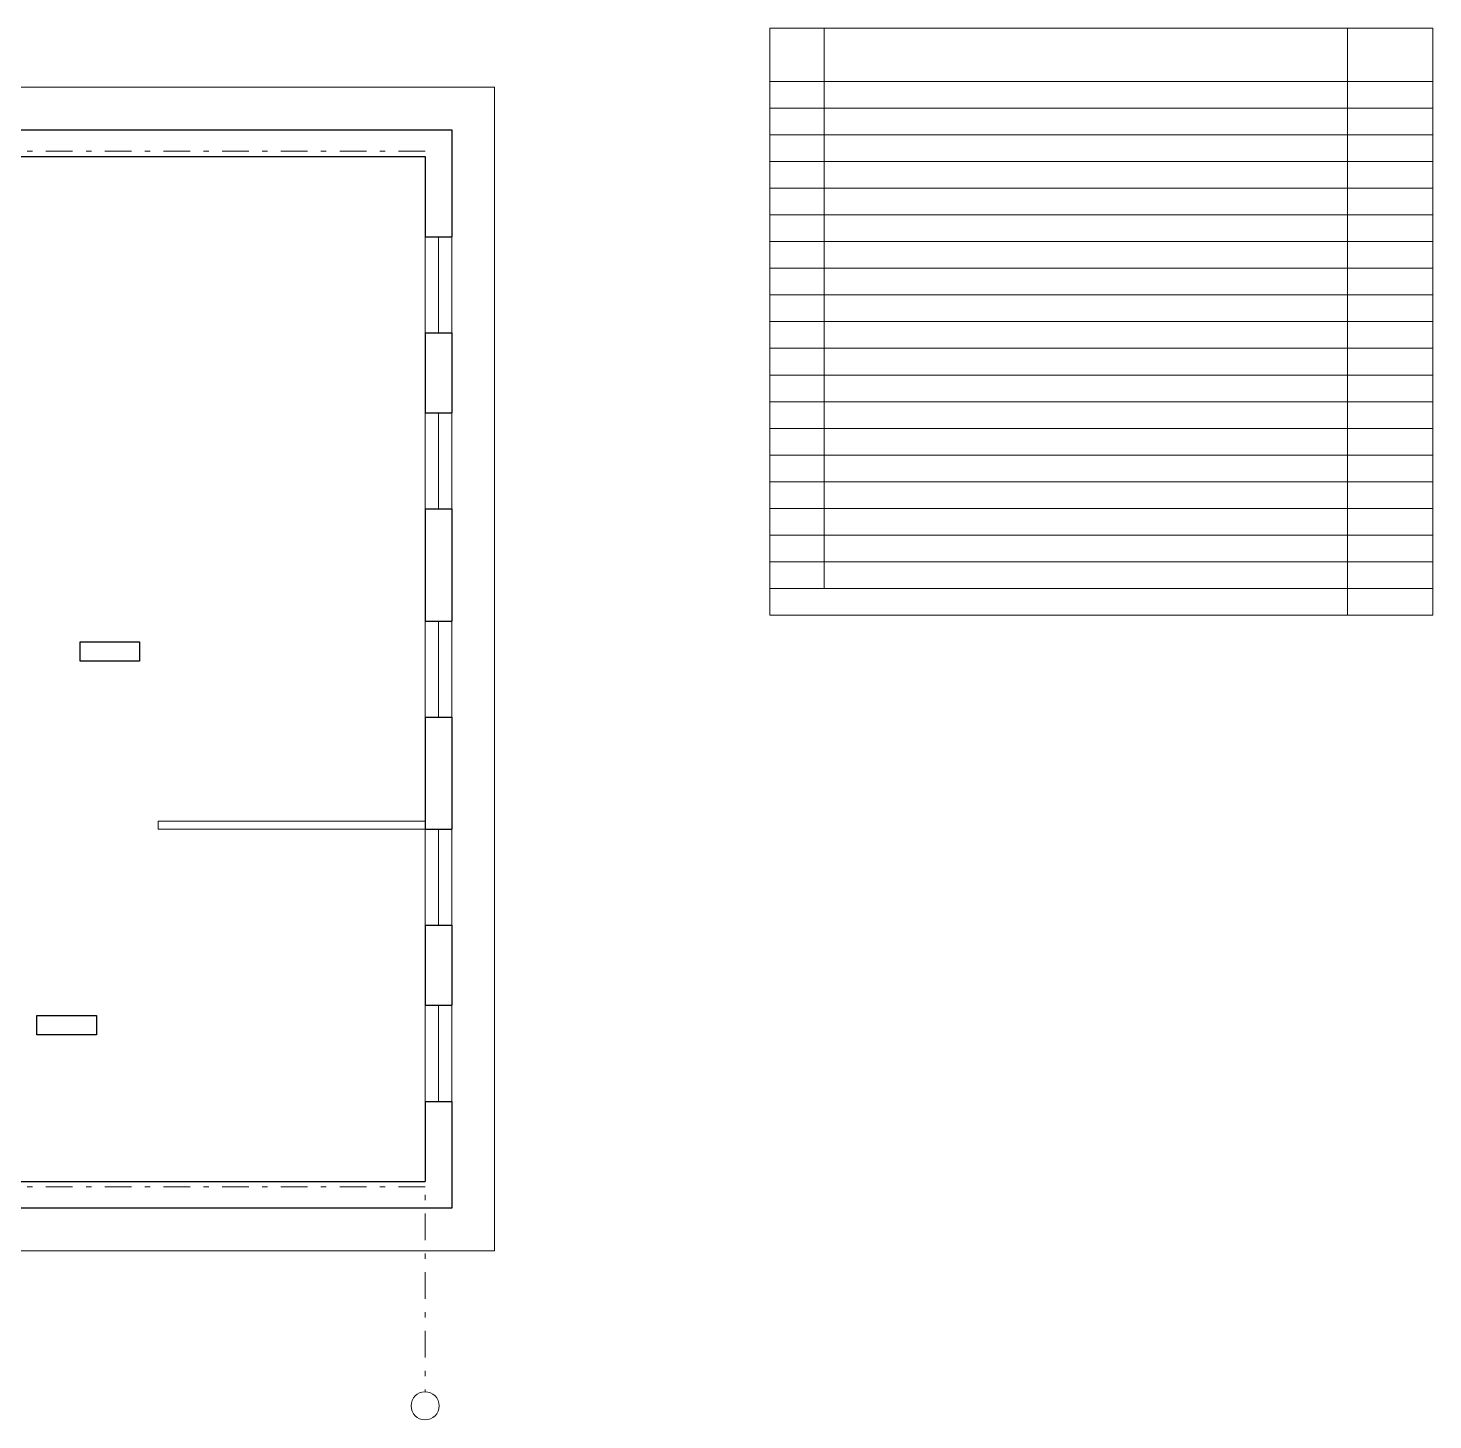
# Model space of a CAD drawing. Header units: metres. Extents: x 2 to 61, y 1.8 to 27.9.
# Drawn here: x 34.69 to 60.99, y 1.75 to 27.83 of the extents above; entities that cross this region are included whole.
import ezdxf

# ---------------------------------------------------------------- set-up
doc = ezdxf.new("R2010")
doc.units = ezdxf.units.M
doc.header["$MEASUREMENT"] = 0
doc.linetypes.add('( Dashdot )', pattern=[1.001, 0.5, -0.25, 0.001, -0.25])

msp = doc.modelspace()

# ---------------------------------------------------------------- linework, layer by layer
at = {"color": 7, "linetype": 'Continuous', "lineweight": 13}
for p, q in [((48.58, 27.827), (60.994, 27.827)), ((48.58, 27.827), (48.58, 16.827)), ((49.593, 27.827), (49.593, 17.327)), ((59.395, 27.827), (59.395, 16.827)), ((60.994, 27.827), (60.994, 16.827)), ((48.58, 26.827), (60.994, 26.827)), ((48.58, 17.327), (60.994, 17.327)), ((48.58, 16.827), (60.994, 16.827)), ((42.124, 12.968), (37.124, 12.968)), ((37.124, 12.968), (37.124, 12.818)), ((42.124, 12.818), (37.124, 12.818))]:
    msp.add_line(p, q, dxfattribs=at)
at = {"color": 7, "linetype": 'Continuous', "lineweight": 0}
for p, q in [((30.824, 26.718), (43.424, 26.718)), ((43.424, 26.718), (43.424, 4.918)), ((48.58, 26.327), (60.994, 26.327)), ((48.58, 25.827), (60.994, 25.827)), ((48.58, 25.327), (60.994, 25.327)), ((48.58, 24.827), (60.994, 24.827)), ((48.58, 24.327), (60.994, 24.327)), ((48.58, 23.827), (60.994, 23.827)), ((48.58, 23.327), (60.994, 23.327)), ((48.58, 22.827), (60.994, 22.827)), ((48.58, 22.327), (60.994, 22.327)), ((48.58, 21.827), (60.994, 21.827)), ((48.58, 21.327), (60.994, 21.327)), ((48.58, 20.827), (60.994, 20.827)), ((48.58, 20.327), (60.994, 20.327)), ((48.58, 19.827), (60.994, 19.827)), ((48.58, 19.327), (60.994, 19.327)), ((48.58, 18.827), (60.994, 18.827)), ((48.58, 18.327), (60.994, 18.327)), ((48.58, 17.827), (60.994, 17.827)), ((48.58, 17.327), (60.994, 17.327)), ((43.424, 4.918), (29.904, 4.918))]:
    msp.add_line(p, q, dxfattribs=at)
at = {"lineweight": 30}
for p, q in [((30.624, 25.918), (42.624, 25.918)), ((42.624, 25.918), (42.624, 23.918)), ((34.524, 25.418), (42.124, 25.418)), ((42.124, 25.418), (42.124, 23.918)), ((42.124, 23.918), (42.624, 23.918)), ((42.124, 22.118), (42.624, 22.118)), ((42.124, 22.118), (42.124, 20.618)), ((42.624, 22.118), (42.624, 20.618)), ((42.124, 20.618), (42.624, 20.618)), ((42.124, 18.818), (42.624, 18.818)), ((42.124, 18.818), (42.124, 16.718)), ((42.624, 18.818), (42.624, 16.718)), ((42.124, 16.718), (42.624, 16.718)), ((42.124, 14.918), (42.624, 14.918)), ((42.124, 14.918), (42.124, 12.818)), ((42.624, 14.918), (42.624, 12.818)), ((42.124, 12.818), (42.624, 12.818)), ((42.124, 11.018), (42.624, 11.018)), ((42.124, 11.018), (42.124, 9.518)), ((42.624, 11.018), (42.624, 9.518)), ((42.124, 9.518), (42.624, 9.518)), ((42.124, 7.718), (42.624, 7.718)), ((42.124, 7.718), (42.124, 6.218)), ((42.624, 7.718), (42.624, 5.718)), ((34.524, 6.218), (42.124, 6.218)), ((42.624, 5.718), (33.024, 5.718))]:
    msp.add_line(p, q, dxfattribs=at)
at = {"color": 1, "linetype": '( Dashdot )', "lineweight": 0}
for p, q in [((42.124, 25.518), (2.555, 25.518)), ((42.124, 25.418), (42.124, 2.277)), ((42.124, 6.118), (2.555, 6.118))]:
    msp.add_line(p, q, dxfattribs=at)
at = {"lineweight": 0}
for p, q in [((42.374, 23.918), (42.374, 22.118)), ((42.374, 20.618), (42.374, 18.818)), ((42.374, 16.718), (42.374, 14.918)), ((42.374, 12.818), (42.374, 11.018)), ((42.374, 9.518), (42.374, 7.718))]:
    msp.add_line(p, q, dxfattribs=at)
at = {"lineweight": 0, "flags": 128}
for points in [[(42.124, 23.918), (42.624, 23.918), (42.624, 22.118), (42.124, 22.118), (42.124, 23.918)], [(42.124, 20.618), (42.624, 20.618), (42.624, 18.818), (42.124, 18.818), (42.124, 20.618)], [(42.124, 16.718), (42.624, 16.718), (42.624, 14.918), (42.124, 14.918), (42.124, 16.718)], [(42.124, 12.818), (42.624, 12.818), (42.624, 11.018), (42.124, 11.018), (42.124, 12.818)], [(42.124, 9.518), (42.624, 9.518), (42.624, 7.718), (42.124, 7.718), (42.124, 9.518)]]:
    msp.add_lwpolyline(points, close=True, dxfattribs=at)
for points in [[(35.662, 16.326), (36.776, 16.326), (36.776, 15.965), (35.662, 15.965)], [(34.855, 9.326), (35.97, 9.326), (35.97, 8.965), (34.855, 8.965)]]:
    msp.add_lwpolyline(points, close=True)
at = {"color": 7, "linetype": 'Continuous', "lineweight": 13}
msp.add_circle((42.124, 2.014), 0.263, dxfattribs=at)

doc.saveas('drawing.dxf')
